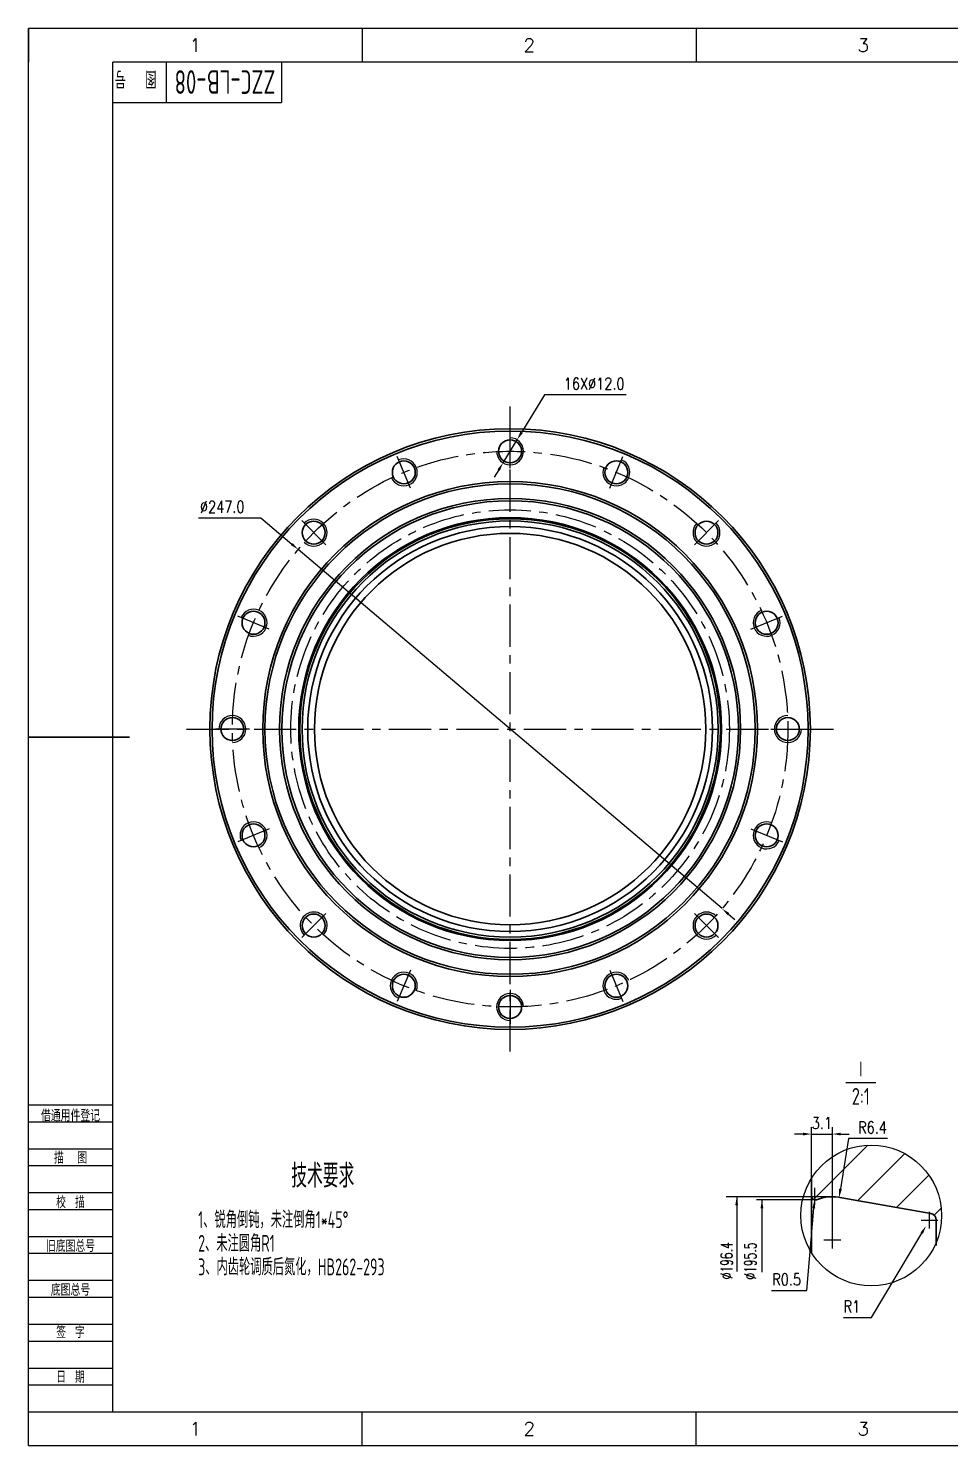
# Model space of a CAD drawing. Header units: millimetres. Extents: x -38 to 854, y -15 to 615.
# Drawn here: x -38 to 373, y -15 to 615 of the extents above; entities that cross this region are included whole.
import ezdxf
from ezdxf.enums import TextEntityAlignment as Align

# ---------------------------------------------------------------- set-up
doc = ezdxf.new("R2010")
doc.units = ezdxf.units.MM
doc.header["$LTSCALE"] = 15
doc.header["$PDSIZE"] = 1
doc.linetypes.add('CENTER', pattern=[2, 1.25, -0.25, 0.25, -0.25])
doc.layers.add('1轮廓实线层', color=7, linetype='Continuous', lineweight=35)
for name, color, linetype in [('2细线层', 4, 'Continuous'), ('3中心线层', 1, 'CENTER'), ('5剖面线层', 2, 'Continuous'), ('6文字层', 3, 'Continuous'), ('7标注层', 4, 'Continuous'), ('8符号标注层', 31, 'Continuous'), ('图框层', 7, 'Continuous')]:
    doc.layers.add(name, color=color, linetype=linetype)
doc.styles.add('PC_TEXTSTYLE', font='isocp.shx', dxfattribs={"width": 0.8, "bigfont": 'hzfs.shx'})
doc.styles.add('TH_GBDIM', font='romans.shx', dxfattribs={"width": 0.8, "bigfont": 'gbcbig.shx'})
doc.dimstyles.new('TH_GBDIM', dxfattribs={"dimscale": 1.5, "dimtxt": 3.5, "dimasz": 2.5, "dimexe": 2, "dimexo": 0, "dimgap": 1.5, "dimtad": 1, "dimdec": 1, "dimzin": 0, "dimdsep": 46, "dimtxsty": 'TH_GBDIM', "dimcen": 2.5, "dimclrd": 130, "dimclre": 130, "dimclrt": 3, "dimadec": 0, "dimazin": 0, "dimtfac": 0.714286, "dimtdec": 1, "dimtmove": 0, "dimatfit": 3, "dimfxl": 1, "dimtzin": 0, "dimlwd": -1, "dimlwe": -1, "dimarcsym": 0})

# ---------------------------------------------------------------- blocks, each defined once
blk = doc.blocks.new('*D17')
at = {"layer": '7标注层', "color": 130}
for p, q in [((192.04, 452.16), (181.79, 435.34)), ((228.4, 452.16), (192.04, 452.16)), ((173.6, 421.89), (179.84, 432.14)), ((171.65, 418.69), (169.7, 415.49))]:
    blk.add_line(p, q, dxfattribs=at)
for points in [[(181.26, 435.67), (182.33, 435.02), (179.84, 432.14)], [(171.12, 419.02), (172.19, 418.37), (173.6, 421.89)]]:
    blk.add_solid(points, dxfattribs=at)
at = {"layer": 'Defpoints', "color": 0}
for p in [(179.84, 432.14), (173.6, 421.89)]:
    blk.add_point(p, dxfattribs=at)
at = {"layer": '7标注层', "color": 3, "insert": (214.1, 457.04), "char_height": 5.25, "attachment_point": 5, "style": 'TH_GBDIM'}
blk.add_mtext('{16X∅12.0}{}{}', dxfattribs=at)
blk = doc.blocks.new('*D18')
at = {"layer": '7标注层', "color": 130}
for p, q in [((38.11, 397.43), (65.84, 397.43)), ((65.84, 397.43), (79.62, 385.76)), ((270.96, 223.7), (82.48, 383.34)), ((273.82, 221.27), (276.68, 218.85))]:
    blk.add_line(p, q, dxfattribs=at)
for points in [[(80.03, 386.24), (79.22, 385.28), (82.48, 383.34)], [(274.23, 221.75), (273.42, 220.8), (270.96, 223.7)]]:
    blk.add_solid(points, dxfattribs=at)
at = {"layer": 'Defpoints', "color": 0}
for p in [(82.48, 383.34), (270.96, 223.7)]:
    blk.add_point(p, dxfattribs=at)
at = {"layer": '7标注层', "color": 3, "insert": (48.71, 402.31), "char_height": 5.25, "attachment_point": 5, "style": 'TH_GBDIM'}
blk.add_mtext('{∅247.0}{}{}', dxfattribs=at)
blk = doc.blocks.new('PC_FJL_BLOCK')
at = {"layer": '2细线层'}
for p, q in [((-25, 91), (0, 91)), ((-25, 86), (0, 86)), ((-25, 78), (0, 78)), ((-25, 73), (0, 73)), ((-25, 65), (0, 65)), ((-25, 60), (0, 60)), ((-25, 52), (0, 52)), ((-25, 47), (0, 47)), ((-25, 39), (0, 39)), ((-25, 34), (0, 34)), ((-25, 26), (0, 26)), ((-25, 21), (0, 21)), ((-25, 13), (0, 13)), ((-25, 8), (0, 8)), ((-25, 0), (0, 0))]:
    blk.add_line(p, q, dxfattribs=at)
at = {"layer": '6文字层', "color": 3, "style": 'PC_TEXTSTYLE', "width": 0.667}
for s, p in [('借通用件登记', (-12.5, 87.97)), ('描   图', (-12.5, 75.47)), ('校  描', (-12.5, 62.31)), ('旧底图总号', (-12.5, 49.33)), ('底图总号', (-12.5, 36.33)), ('签  字', (-12.5, 23.8)), ('日  期', (-12.49, 10.5))]:
    blk.add_text(s, height=3.5, dxfattribs=at).set_placement(p, align=Align.MIDDLE)
at = {"layer": '6文字层', "style": 'PC_TEXTSTYLE'}
for tag, width, p, p2 in [('借通用件登记', 0.635294, (-23, 79), (-2, 79)), ('描图', 2.00708, (-23, 66), (-2, 66)), ('校图', 2.00708, (-23, 53), (-2, 53)), ('旧底图总号', 0.762353, (-23, 40), (-2, 40)), ('底图总号', 0.954947, (-23, 27), (-2, 27)), ('签字', 1.972174, (-23, 14), (-2, 14)), ('日期', 1.930213, (-23, 1), (-2, 1))]:
    blk.add_attdef(tag, text='', height=5, dxfattribs=dict(at, width=width)).set_placement(p, p2, align=Align.FIT)
blk = doc.blocks.new('PC_TYDH_BLOCK')
at = {"layer": '2细线层', "linetype": 'Continuous'}
for p, q in [((16, -12), (16, 0)), ((50, 0), (50, -12)), ((0, -12), (50, -12))]:
    blk.add_line(p, q, dxfattribs=at)
at = {"layer": '6文字层', "style": 'PC_TEXTSTYLE', "width": 0.667}
blk.add_text('图   号', height=5, rotation=180, dxfattribs=at).set_placement((13, -2.5))
at = {"layer": '6文字层', "style": 'PC_TEXTSTYLE', "width": 0.970975}
blk.add_attdef('图样代号', text='', height=7, rotation=180, dxfattribs=at).set_placement((48.24, -2.4), (18.35, -2.4), align=Align.FIT)
blk = doc.blocks.new('*D51')
at = {"layer": '7标注层', "color": 130}
for p, q in [((308.46, 95.79), (315.96, 95.79)), ((312.21, 92.04), (312.21, 99.54)), ((308.64, 54.04), (311.77, 90.56)), ((292.99, 54.04), (308.64, 54.04))]:
    blk.add_line(p, q, dxfattribs=at)
blk.add_solid([(311.14, 90.61), (312.39, 90.51), (312.08, 94.3)], dxfattribs=at)
at = {"layer": 'Defpoints', "color": 0}
for p in [(312.21, 95.79), (312.08, 94.3)]:
    blk.add_point(p, dxfattribs=at)
at = {"layer": '7标注层', "color": 3, "insert": (299.69, 58.91), "char_height": 5.25, "attachment_point": 5, "style": 'TH_GBDIM'}
blk.add_mtext('{R0.5}{}{}', dxfattribs=at)
blk = doc.blocks.new('*D52')
at = {"layer": '7标注层', "color": 130}
for p, q in [((363.21, 81.5), (363.21, 89)), ((359.46, 85.25), (366.96, 85.25)), ((337.37, 41.99), (359.75, 79.46)), ((325.02, 41.99), (337.37, 41.99))]:
    blk.add_line(p, q, dxfattribs=at)
blk.add_solid([(359.21, 79.78), (360.29, 79.13), (361.67, 82.67)], dxfattribs=at)
at = {"layer": 'Defpoints', "color": 0}
for p in [(361.67, 82.67), (363.21, 85.25)]:
    blk.add_point(p, dxfattribs=at)
at = {"layer": '7标注层', "color": 3, "insert": (328.72, 46.86), "char_height": 5.25, "attachment_point": 5, "style": 'TH_GBDIM'}
blk.add_mtext('{R1}{}{}', dxfattribs=at)
blk = doc.blocks.new('*D53')
at = {"layer": '7标注层', "color": 130}
for p, q in [((327.21, 121.56), (323.63, 99.1)), ((344.56, 121.56), (327.21, 121.56)), ((316.26, 76.44), (323.76, 76.44)), ((320.01, 72.69), (320.01, 80.19))]:
    blk.add_line(p, q, dxfattribs=at)
blk.add_solid([(323.01, 99.2), (324.25, 99), (323.04, 95.4)], dxfattribs=at)
at = {"layer": 'Defpoints', "color": 0}
for p in [(323.04, 95.4), (320.01, 76.44)]:
    blk.add_point(p, dxfattribs=at)
at = {"layer": '7标注层', "color": 3, "insert": (337.86, 126.44), "char_height": 5.25, "attachment_point": 5, "style": 'TH_GBDIM'}
blk.add_mtext('{R6.4}{}{}', dxfattribs=at)
blk = doc.blocks.new('*D54')
at = {"layer": '7标注层', "color": 130}
for p, q in [((310.71, 103.79), (310.71, 126.5)), ((320.01, 80.19), (320.01, 126.5)), ((306.96, 123.5), (303.21, 123.5)), ((310.71, 123.5), (320.01, 123.5)), ((323.76, 123.5), (327.51, 123.5))]:
    blk.add_line(p, q, dxfattribs=at)
for points in [[(306.96, 124.13), (306.96, 122.88), (310.71, 123.5)], [(323.76, 124.13), (323.76, 122.88), (320.01, 123.5)]]:
    blk.add_solid(points, dxfattribs=at)
at = {"layer": 'Defpoints', "color": 0}
for p in [(320.01, 123.5), (310.71, 103.79), (320.01, 80.19)]:
    blk.add_point(p, dxfattribs=at)
at = {"layer": '7标注层', "color": 3, "insert": (315.36, 128.38), "char_height": 5.25, "attachment_point": 5, "style": 'TH_GBDIM'}
blk.add_mtext('{3.1}{}{}', dxfattribs=at)

msp = doc.modelspace()

# ---------------------------------------------------------------- linework, layer by layer
at = {"layer": '1轮廓实线层'}
for p, q in [((-37.5, 300), (7.5, 300)), ((310.7126, 103.7861), (310.7126, 96.7911)), ((310.7126, 95.5405), (310.7126, 97.2898)), ((310.7126, 70.8351), (310.7126, 97.2898)), ((310.7126, 96.4151), (310.7126, 95.5405)), ((324.1984, 95.1758), (363.7335, 88.2047)), ((312.2126, 94.2898), (312.9458, 94.2898)), ((366.2126, 85.2503), (366.2126, 75.5869)), ((366.2126, 85.2503), (366.2126, 75.5869)), ((366.2126, 75.3852), (366.2126, 81.643)), ((366.2126, 75.3852), (366.2126, 81.643)), ((366.2126, 74.0398), (366.2126, 75.3852)), ((366.2126, 74.0398), (366.2126, 75.3852))]:
    msp.add_line(p, q, dxfattribs=at)
for centre, radius in [((176.7232, 303.5173), 133.5), ((176.7232, 303.5173), 132.5), ((176.7232, 427.0173), 5.1), ((129.4618, 417.6165), 5.1), ((223.9846, 417.6165), 5.1), ((176.7232, 303.5173), 110), ((176.7232, 303.5173), 109), ((176.7232, 303.5173), 102.5), ((176.7232, 303.5173), 101.5), ((176.7232, 303.5173), 94), ((176.7232, 303.5173), 93.5), ((176.7232, 303.5173), 92.5), ((89.3955, 390.845), 5.1), ((176.7232, 303.5173), 90), ((264.0508, 390.845), 5.1), ((176.7232, 303.5173), 87), ((62.624, 350.7788), 5.1), ((290.8223, 350.7788), 5.1), ((53.2232, 303.5173), 5.1), ((300.2232, 303.5173), 5.1), ((62.624, 256.2559), 5.1), ((290.8223, 256.2559), 5.1), ((89.3955, 216.1897), 5.1), ((264.0508, 216.1897), 5.1), ((129.4618, 189.4182), 5.1), ((223.9846, 189.4182), 5.1), ((176.7232, 180.0173), 5.1)]:
    msp.add_circle(centre, radius, dxfattribs=at)
for centre, radius, start, end in [((312.2126, 95.7898), 1.5, 180, 270), ((320.0126, 76.4376), 19.2, 77.4078436, 111.5962881), ((363.2126, 85.2503), 3, 0, 80)]:
    msp.add_arc(centre, radius, start, end, dxfattribs=at)
at = {"layer": '2细线层'}
for p, q in [((-37.5, -15), (-37.5, 615)), ((853.5, 615), (-37.5, 615)), ((-37.5, 615), (-37.5, 600)), ((111, 615), (111, 600)), ((259.5, 615), (259.5, 600)), ((-37.5, -15), (-37.5, 0)), ((111, -15), (111, 0)), ((259.5, -15), (259.5, 0)), ((-37.5, -15), (853.5, -15))]:
    msp.add_line(p, q, dxfattribs=at)
for centre, start, end in [((176.7232, 427.0173), 180, 90), ((129.4618, 417.6165), 202.5, 112.5), ((223.9846, 417.6165), 157.5, 67.5), ((89.3955, 390.845), 225, 135), ((264.0508, 390.845), 135, 45), ((62.624, 350.7788), 247.5, 157.5), ((290.8223, 350.7788), 112.5, 22.5), ((53.2232, 303.5173), 270, 180), ((300.2232, 303.5173), 90, 0), ((62.624, 256.2559), 292.5, 202.5), ((290.8223, 256.2559), 67.5, 337.5), ((89.3955, 216.1897), 315, 225), ((264.0508, 216.1897), 45, 315), ((129.4618, 189.4182), 337.5, 247.5), ((223.9846, 189.4182), 22.5, 292.5), ((176.7232, 180.0173), 0, 270)]:
    msp.add_arc(centre, 6, start, end, dxfattribs=at)
at = {"layer": '3中心线层'}
for p, q in [((176.7232, 160.1398), (176.7232, 446.8949)), ((176.7232, 419.4457), (176.7232, 434.589)), ((132.3593, 410.6212), (126.5642, 424.6118)), ((221.087, 410.6212), (226.8821, 424.6118)), ((94.7494, 385.4911), (84.0415, 396.199)), ((258.6969, 385.4911), (269.4048, 396.199)), ((69.6193, 347.8812), (55.6287, 353.6763)), ((283.827, 347.8812), (297.8176, 353.6763)), ((32.8532, 303.5173), (320.5932, 303.5173)), ((60.7948, 303.5173), (45.6515, 303.5173)), ((292.6515, 303.5173), (307.7948, 303.5173)), ((69.6193, 259.1535), (55.6287, 253.3584)), ((283.827, 259.1535), (297.8176, 253.3584)), ((94.7494, 221.5436), (84.0415, 210.8357)), ((258.6969, 221.5436), (269.4048, 210.8357)), ((132.3593, 196.4135), (126.5642, 182.4229)), ((221.087, 196.4135), (226.8821, 182.4229)), ((176.7232, 187.589), (176.7232, 172.4457))]:
    msp.add_line(p, q, dxfattribs=at)
for radius in [123.5, 97.5]:
    msp.add_circle((176.7232, 303.5173), radius, dxfattribs=at)
at = {"layer": '5剖面线层'}
for p, q in [((311.4784, 94.2907), (335.7361, 118.5485)), ((331.3143, 93.9211), (352.2017, 114.8085)), ((348.4911, 90.8924), (362.8902, 105.2914)), ((365.2535, 87.4491), (368.4021, 90.5977))]:
    msp.add_line(p, q, dxfattribs=at)
at = {"layer": '7标注层'}
for p, q in [((320.0126, 95.6376), (272.7937, 95.6376)), ((312.9458, 94.2898), (286.3207, 94.2898))]:
    msp.add_line(p, q, dxfattribs=at)
at = {"layer": '8符号标注层', "color": 7}
msp.add_line((339.3128, 146.2135), (326.0354, 146.2135), dxfattribs=at)
at = {"layer": '8符号标注层'}
msp.add_circle((337.2984, 87.3106), 31.2769, dxfattribs=at)
at = {"layer": '图框层'}
for p, q in [((0, 0), (0, 600)), ((838.5, 600), (0, 600)), ((0, 0), (838.5, 0))]:
    msp.add_line(p, q, dxfattribs=at)

# ---------------------------------------------------------------- block references
ref = msp.add_blockref('PC_TYDH_BLOCK', (0, 600), dxfattribs=dict(at, xscale=1.5, yscale=1.5, zscale=1.5))
ref.add_attrib('图样代号', 'ZZC-LB-08', dxfattribs={"layer": '6文字层', "height": 10.5, "rotation": 180, "style": 'PC_TEXTSTYLE', "width": 0.662092}).set_placement((72.3594, 596.3952), (27.5193, 596.3952), align=Align.FIT)
at = {"layer": '图框层', "xscale": 1.5, "yscale": 1.5, "zscale": 1.5}
msp.add_blockref('PC_FJL_BLOCK', (0, 0), dxfattribs=at)

# ---------------------------------------------------------------- texts
at = {"layer": '6文字层', "style": 'TH_GBDIM'}
for s, p in [('1', (36.75, 607.5)), ('2', (185.25, 607.5)), ('3', (333.75, 607.5)), ('1', (36.75, -7.5)), ('2', (185.25, -7.5)), ('3', (333.75, -7.5))]:
    msp.add_text(s, height=6, dxfattribs=at).set_placement(p, align=Align.MIDDLE)
at = {"layer": '6文字层', "style": 'PC_TEXTSTYLE', "width": 0.667}
msp.add_text('技术要求', height=10.5, dxfattribs=at).set_placement((93.4327, 110.2056), align=Align.TOP_CENTER)
for s, p in [('1、锐角倒钝，未注倒角1*45%%d', (38.014, 89.2056)), ('2、未注圆角R1', (38.014, 78.7056)), ('3、内齿轮调质后氮化，HB262-293', (38.014, 68.2056))]:
    msp.add_text(s, height=7.5, dxfattribs=at).set_placement(p, align=Align.TOP_LEFT)
at = {"layer": '6文字层', "style": 'TH_GBDIM', "width": 0.667}
for s, p in [('%%C196.4', (275.6373, 58.9209)), ('%%C195.5', (286.1582, 58.7891))]:
    msp.add_text(s, height=5.25, rotation=90, dxfattribs=at).set_placement(p)
at = {"layer": '6文字层', "char_height": 7.4235, "attachment_point": 8, "style": 'PC_TEXTSTYLE'}
for s, insert in [('Ⅰ', (332.6741, 148.4635)), ('2:1', (332.6741, 136.54))]:
    msp.add_mtext(s, dxfattribs=dict(at, insert=insert))

# ---------------------------------------------------------------- dimensions: what is measured, and where the dimension line sits
at = {"layer": '7标注层'}
for p1, p2, text, picture, middle in [((173.6022, 421.893), (179.8442, 432.1417), '{16X<>}{}{}', '*D17', (214.1044, 452.1624)), ((270.9616, 223.6965), (82.4847, 383.3382), '{<>}{}{}', '*D18', (48.7092, 397.4343))]:
    dim = msp.add_diameter_dim_2p(p1=p1, p2=p2, text=text, dimstyle='TH_GBDIM', override={"dimgap": 1.5, "dimtad": 1, "dimtih": 0, "dimtoh": 1, "dimdec": 1, "dimlfac": 1, "dimse1": 0, "dimse2": 0, "dimsd1": 0, "dimsd2": 0, "dimtix": 0, "dimtofl": 1, "dimatfit": 3}, dxfattribs=at)
    dim.commit()
    dim.dimension.update_dxf_attribs({"geometry": picture, "text_midpoint": middle, "dimtype": 163})
dim = msp.add_linear_dim(base=(320.0126, 123.5012), p1=(310.7126, 103.7861), p2=(320.0126, 80.1876), text='{3.1}{}{}', dimstyle='TH_GBDIM', override={"dimgap": 1.5, "dimtad": 1, "dimjust": 0, "dimdec": 1, "dimlfac": 1, "dimse1": 0, "dimse2": 0, "dimsd1": 0, "dimsd2": 0}, dxfattribs=at)
dim.commit()
dim.dimension.update_dxf_attribs({"geometry": '*D54', "text_midpoint": (315.3626, 123.5012), "dimtype": 160})
for center, mpoint, text, picture, middle in [((320.0126, 76.4376), (323.0384, 95.3977), '{R6.4}{}{}', '*D53', (337.864, 121.5629)), ((312.2126, 95.7898), (312.0848, 94.2953), '{R0.5}{}{}', '*D51', (299.6935, 54.0393)), ((363.2126, 85.2503), (361.6743, 82.6747), '{R1}{}{}', '*D52', (328.7223, 41.9877))]:
    dim = msp.add_radius_dim(center=center, mpoint=mpoint, text=text, dimstyle='TH_GBDIM', override={"dimgap": 1.5, "dimtad": 1, "dimtih": 1, "dimtoh": 1, "dimdec": 1, "dimlfac": 1, "dimse1": 0, "dimse2": 0, "dimsd1": 0, "dimsd2": 0, "dimtix": 0, "dimtofl": 0, "dimatfit": 3}, dxfattribs=at)
    dim.commit()
    dim.dimension.update_dxf_attribs({"geometry": picture, "text_midpoint": middle, "dimtype": 164})

# ---------------------------------------------------------------- leaders
for points in [[(277.4829, 95.6376), (277.4829, 62.3386)], [(288.6854, 94.2898), (288.6854, 62.14)]]:
    msp.add_leader(points, dimstyle='TH_GBDIM', override={"dimgap": 1.5, "dimtad": 0}, dxfattribs=at)

doc.saveas('drawing.dxf')
